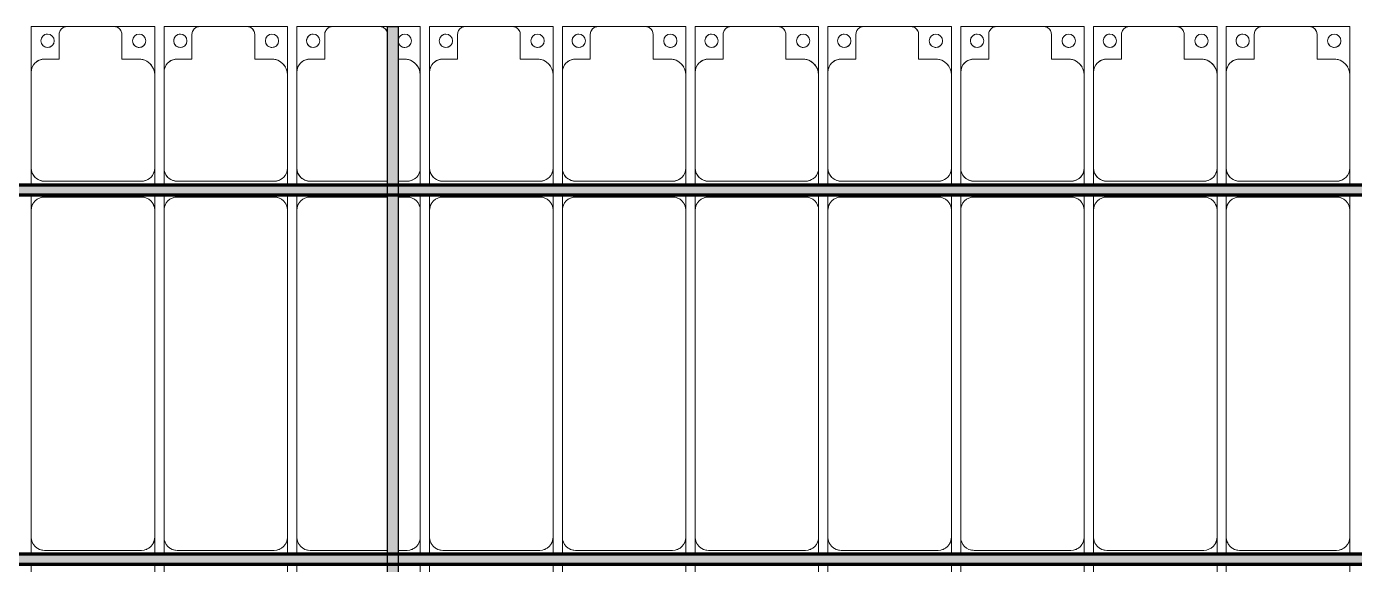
# Model space of a CAD drawing. Header units: millimetres. Extents: x -291190 to 146725, y 19759 to 185158.
# Drawn here: x -8923 to -3923, y 157191 to 159217 of the extents above; entities that cross this region are included whole.
import ezdxf

# ---------------------------------------------------------------- set-up
doc = ezdxf.new("R2010")
doc.units = ezdxf.units.MM
doc.layers.add('A-GENM', color=13, linetype='Continuous', lineweight=9)
doc.layers.add('S-BEAM', color=12, linetype='Continuous', lineweight=9)

# ---------------------------------------------------------------- blocks, each defined once
blk = doc.blocks.new('Dải phao đi lại kèm đỡ invester - DẢI PHAO ĐI LẠI-60252-KHUNG KẾT CẤU BÈ PIN 4')
at = {"layer": 'A-GENM', "color": 7}
for p, q in [((68758.4, 713.3), (68758.4, 769.7)), ((68758.4, 713.3), (68758.4, 769.7)), ((69223.4, 769.7), (69223.4, 713.3)), ((69223.4, 769.7), (69223.4, 713.3)), ((69258.4, 713.3), (69258.4, 769.7)), ((69258.4, 713.3), (69258.4, 769.7)), ((69723.4, 769.7), (69723.4, 713.3)), ((69723.4, 769.7), (69723.4, 713.3)), ((69758.4, 713.3), (69758.4, 769.7)), ((69758.4, 713.3), (69758.4, 769.7)), ((70223.4, 769.7), (70223.4, 713.3)), ((70223.4, 769.7), (70223.4, 713.3)), ((70258.4, 713.3), (70258.4, 769.7)), ((70258.4, 713.3), (70258.4, 769.7)), ((70723.4, 769.7), (70723.4, 713.3)), ((70723.4, 769.7), (70723.4, 713.3)), ((70758.4, 713.3), (70758.4, 769.7)), ((70758.4, 713.3), (70758.4, 769.7)), ((71223.4, 769.7), (71223.4, 713.3)), ((71223.4, 769.7), (71223.4, 713.3)), ((71258.4, 713.3), (71258.4, 769.7)), ((71258.4, 713.3), (71258.4, 769.7)), ((71723.4, 769.7), (71723.4, 713.3)), ((71723.4, 769.7), (71723.4, 713.3)), ((71758.4, 713.3), (71758.4, 769.7)), ((71758.4, 713.3), (71758.4, 769.7)), ((72223.4, 769.7), (72223.4, 713.3)), ((72223.4, 769.7), (72223.4, 713.3)), ((72258.4, 713.3), (72258.4, 769.7)), ((72258.4, 713.3), (72258.4, 769.7)), ((72723.4, 769.7), (72723.4, 713.3)), ((72723.4, 769.7), (72723.4, 713.3)), ((72758.4, 713.3), (72758.4, 769.7)), ((72758.4, 713.3), (72758.4, 769.7)), ((73223.4, 769.7), (73223.4, 713.3)), ((73223.4, 769.7), (73223.4, 713.3)), ((73258.4, 713.3), (73258.4, 769.7)), ((73258.4, 713.3), (73258.4, 769.7)), ((73723.4, 769.7), (73723.4, 713.3)), ((73723.4, 769.7), (73723.4, 713.3)), ((68758.4, 610.3), (68758.4, 673.3)), ((68758.4, 610.3), (68758.4, 673.3)), ((69173.4, 660.3), (68808.4, 660.3)), ((69223.4, 673.3), (69223.4, 610.3)), ((69223.4, 673.3), (69223.4, 610.3)), ((69258.4, 610.3), (69258.4, 673.3)), ((69258.4, 610.3), (69258.4, 673.3)), ((69673.4, 660.3), (69308.4, 660.3)), ((69723.4, 673.3), (69723.4, 610.3)), ((69723.4, 673.3), (69723.4, 610.3)), ((69758.4, 610.3), (69758.4, 673.3)), ((69758.4, 610.3), (69758.4, 673.3)), ((70173.4, 660.3), (69808.4, 660.3)), ((70223.4, 673.3), (70223.4, 610.3)), ((70223.4, 673.3), (70223.4, 610.3)), ((70258.4, 610.3), (70258.4, 673.3)), ((70258.4, 610.3), (70258.4, 673.3)), ((70673.4, 660.3), (70308.4, 660.3)), ((70723.4, 673.3), (70723.4, 610.3)), ((70723.4, 673.3), (70723.4, 610.3)), ((70758.4, 610.3), (70758.4, 673.3)), ((70758.4, 610.3), (70758.4, 673.3)), ((71173.4, 660.3), (70808.4, 660.3)), ((71223.4, 673.3), (71223.4, 610.3)), ((71223.4, 673.3), (71223.4, 610.3)), ((71258.4, 610.3), (71258.4, 673.3)), ((71258.4, 610.3), (71258.4, 673.3)), ((71673.4, 660.3), (71308.4, 660.3)), ((71723.4, 673.3), (71723.4, 610.3)), ((71723.4, 673.3), (71723.4, 610.3)), ((71758.4, 610.3), (71758.4, 673.3)), ((71758.4, 610.3), (71758.4, 673.3)), ((72173.4, 660.3), (71808.4, 660.3)), ((72223.4, 673.3), (72223.4, 610.3)), ((72223.4, 673.3), (72223.4, 610.3)), ((72258.4, 610.3), (72258.4, 673.3)), ((72258.4, 610.3), (72258.4, 673.3)), ((72341.4, 660.3), (72308.4, 660.3)), ((72673.4, 660.3), (72381.4, 660.3)), ((72723.4, 673.3), (72723.4, 610.3)), ((72723.4, 673.3), (72723.4, 610.3)), ((72758.4, 610.3), (72758.4, 673.3)), ((72758.4, 610.3), (72758.4, 673.3)), ((73173.4, 660.3), (72808.4, 660.3)), ((73223.4, 673.3), (73223.4, 610.3)), ((73223.4, 673.3), (73223.4, 610.3)), ((73258.4, 610.3), (73258.4, 673.3)), ((73258.4, 610.3), (73258.4, 673.3)), ((73673.4, 660.3), (73308.4, 660.3)), ((73723.4, 673.3), (73723.4, 610.3)), ((73723.4, 673.3), (73723.4, 610.3)), ((68758.4, 610.3), (68758.4, -620.3)), ((69223.4, -620.3), (69223.4, 610.3)), ((69258.4, 610.3), (69258.4, -620.3)), ((69723.4, -620.3), (69723.4, 610.3)), ((69758.4, 610.3), (69758.4, -620.3)), ((70223.4, -620.3), (70223.4, 610.3)), ((70258.4, 610.3), (70258.4, -620.3)), ((70723.4, -620.3), (70723.4, 610.3)), ((70758.4, 610.3), (70758.4, -620.3)), ((71223.4, -620.3), (71223.4, 610.3)), ((71258.4, 610.3), (71258.4, -620.3)), ((71723.4, -620.3), (71723.4, 610.3)), ((71758.4, 610.3), (71758.4, -620.3)), ((72223.4, -620.3), (72223.4, 610.3)), ((72258.4, 610.3), (72258.4, -620.3)), ((72723.4, -620.3), (72723.4, 610.3)), ((72758.4, 610.3), (72758.4, -620.3)), ((73223.4, -620.3), (73223.4, 610.3)), ((73258.4, 610.3), (73258.4, -620.3)), ((73723.4, -620.3), (73723.4, 610.3)), ((68758.4, -676.7), (68758.4, -620.3)), ((68758.4, -676.7), (68758.4, -620.3)), ((69223.4, -620.3), (69223.4, -676.7)), ((69223.4, -620.3), (69223.4, -676.7)), ((69258.4, -676.7), (69258.4, -620.3)), ((69258.4, -676.7), (69258.4, -620.3)), ((69723.4, -620.3), (69723.4, -676.7)), ((69723.4, -620.3), (69723.4, -676.7)), ((69758.4, -676.7), (69758.4, -620.3)), ((69758.4, -676.7), (69758.4, -620.3)), ((70223.4, -620.3), (70223.4, -676.7)), ((70223.4, -620.3), (70223.4, -676.7)), ((70258.4, -676.7), (70258.4, -620.3)), ((70258.4, -676.7), (70258.4, -620.3)), ((70723.4, -620.3), (70723.4, -676.7)), ((70723.4, -620.3), (70723.4, -676.7)), ((70758.4, -676.7), (70758.4, -620.3)), ((70758.4, -676.7), (70758.4, -620.3)), ((71223.4, -620.3), (71223.4, -676.7)), ((71223.4, -620.3), (71223.4, -676.7)), ((71258.4, -676.7), (71258.4, -620.3)), ((71258.4, -676.7), (71258.4, -620.3)), ((71723.4, -620.3), (71723.4, -676.7)), ((71723.4, -620.3), (71723.4, -676.7)), ((71758.4, -676.7), (71758.4, -620.3)), ((71758.4, -676.7), (71758.4, -620.3)), ((72223.4, -620.3), (72223.4, -676.7)), ((72223.4, -620.3), (72223.4, -676.7)), ((72258.4, -676.7), (72258.4, -620.3)), ((72258.4, -676.7), (72258.4, -620.3)), ((72723.4, -620.3), (72723.4, -676.7)), ((72723.4, -620.3), (72723.4, -676.7)), ((72758.4, -676.7), (72758.4, -620.3)), ((72758.4, -676.7), (72758.4, -620.3)), ((73223.4, -620.3), (73223.4, -676.7)), ((73223.4, -620.3), (73223.4, -676.7)), ((73258.4, -676.7), (73258.4, -620.3)), ((73258.4, -676.7), (73258.4, -620.3)), ((73723.4, -620.3), (73723.4, -676.7)), ((73723.4, -620.3), (73723.4, -676.7)), ((68808.4, -670.3), (69173.4, -670.3)), ((69308.4, -670.3), (69673.4, -670.3)), ((69808.4, -670.3), (70173.4, -670.3)), ((70308.4, -670.3), (70673.4, -670.3)), ((70808.4, -670.3), (71173.4, -670.3)), ((71308.4, -670.3), (71673.4, -670.3)), ((71808.4, -670.3), (72173.4, -670.3)), ((72308.4, -670.3), (72341.4, -670.3)), ((72381.4, -670.3), (72673.4, -670.3)), ((72808.4, -670.3), (73173.4, -670.3)), ((73308.4, -670.3), (73673.4, -670.3)), ((68758.4, -779.7), (68758.4, -716.7)), ((68758.4, -779.7), (68758.4, -716.7)), ((69173.4, -729.7), (68808.4, -729.7)), ((69223.4, -716.7), (69223.4, -779.7)), ((69223.4, -716.7), (69223.4, -779.7)), ((69258.4, -779.7), (69258.4, -716.7)), ((69258.4, -779.7), (69258.4, -716.7)), ((69673.4, -729.7), (69308.4, -729.7)), ((69723.4, -716.7), (69723.4, -779.7)), ((69723.4, -716.7), (69723.4, -779.7)), ((69758.4, -779.7), (69758.4, -716.7)), ((69758.4, -779.7), (69758.4, -716.7)), ((70173.4, -729.7), (69808.4, -729.7)), ((70223.4, -716.7), (70223.4, -779.7)), ((70223.4, -716.7), (70223.4, -779.7)), ((70258.4, -779.7), (70258.4, -716.7)), ((70258.4, -779.7), (70258.4, -716.7)), ((70673.4, -729.7), (70308.4, -729.7)), ((70723.4, -716.7), (70723.4, -779.7)), ((70723.4, -716.7), (70723.4, -779.7)), ((70758.4, -779.7), (70758.4, -716.7)), ((70758.4, -779.7), (70758.4, -716.7)), ((71173.4, -729.7), (70808.4, -729.7)), ((71223.4, -716.7), (71223.4, -779.7)), ((71223.4, -716.7), (71223.4, -779.7)), ((71258.4, -779.7), (71258.4, -716.7)), ((71258.4, -779.7), (71258.4, -716.7)), ((71673.4, -729.7), (71308.4, -729.7)), ((71723.4, -716.7), (71723.4, -779.7)), ((71723.4, -716.7), (71723.4, -779.7)), ((71758.4, -779.7), (71758.4, -716.7)), ((71758.4, -779.7), (71758.4, -716.7)), ((72173.4, -729.7), (71808.4, -729.7)), ((72223.4, -716.7), (72223.4, -779.7)), ((72223.4, -716.7), (72223.4, -779.7)), ((72258.4, -779.7), (72258.4, -716.7)), ((72258.4, -779.7), (72258.4, -716.7)), ((72341.4, -729.7), (72308.4, -729.7)), ((72673.4, -729.7), (72381.4, -729.7)), ((72723.4, -716.7), (72723.4, -779.7)), ((72723.4, -716.7), (72723.4, -779.7)), ((72758.4, -779.7), (72758.4, -716.7)), ((72758.4, -779.7), (72758.4, -716.7)), ((73173.4, -729.7), (72808.4, -729.7)), ((73223.4, -716.7), (73223.4, -779.7)), ((73223.4, -716.7), (73223.4, -779.7)), ((73258.4, -779.7), (73258.4, -716.7)), ((73258.4, -779.7), (73258.4, -716.7)), ((73673.4, -729.7), (73308.4, -729.7)), ((73723.4, -716.7), (73723.4, -779.7)), ((73723.4, -716.7), (73723.4, -779.7)), ((68758.4, -779.7), (68758.4, -1129.7)), ((69223.4, -1139.7), (69223.4, -779.7)), ((69258.4, -779.7), (69258.4, -1129.7)), ((69723.4, -1139.7), (69723.4, -779.7)), ((69758.4, -779.7), (69758.4, -1129.7)), ((70223.4, -1139.7), (70223.4, -779.7)), ((70258.4, -779.7), (70258.4, -1129.7)), ((70723.4, -1139.7), (70723.4, -779.7)), ((70758.4, -779.7), (70758.4, -1129.7)), ((71223.4, -1139.7), (71223.4, -779.7)), ((71258.4, -779.7), (71258.4, -1129.7)), ((71723.4, -1139.7), (71723.4, -779.7)), ((71758.4, -779.7), (71758.4, -1129.7)), ((72223.4, -1139.7), (72223.4, -779.7)), ((72258.4, -779.7), (72258.4, -1129.7)), ((72723.4, -1139.7), (72723.4, -779.7)), ((72758.4, -779.7), (72758.4, -1129.7)), ((73223.4, -1139.7), (73223.4, -779.7)), ((73258.4, -779.7), (73258.4, -1129.7)), ((73723.4, -1139.7), (73723.4, -779.7)), ((68758.4, -1312.2), (68758.4, -1129.7)), ((68758.4, -1129.7), (68758.4, -1312.2)), ((69223.4, -1139.7), (69223.4, -1312.2)), ((69223.4, -1312.2), (69223.4, -1139.7)), ((69258.4, -1312.2), (69258.4, -1129.7)), ((69258.4, -1129.7), (69258.4, -1312.2)), ((69723.4, -1139.7), (69723.4, -1312.2)), ((69723.4, -1312.2), (69723.4, -1139.7)), ((69758.4, -1312.2), (69758.4, -1129.7)), ((69758.4, -1129.7), (69758.4, -1312.2)), ((70223.4, -1139.7), (70223.4, -1312.2)), ((70223.4, -1312.2), (70223.4, -1139.7)), ((70258.4, -1312.2), (70258.4, -1129.7)), ((70258.4, -1129.7), (70258.4, -1312.2)), ((70723.4, -1139.7), (70723.4, -1312.2)), ((70723.4, -1312.2), (70723.4, -1139.7)), ((70758.4, -1312.2), (70758.4, -1129.7)), ((70758.4, -1129.7), (70758.4, -1312.2)), ((71223.4, -1139.7), (71223.4, -1312.2)), ((71223.4, -1312.2), (71223.4, -1139.7)), ((71258.4, -1312.2), (71258.4, -1129.7)), ((71258.4, -1129.7), (71258.4, -1312.2)), ((71723.4, -1139.7), (71723.4, -1312.2)), ((71723.4, -1312.2), (71723.4, -1139.7)), ((71758.4, -1312.2), (71758.4, -1129.7)), ((71758.4, -1129.7), (71758.4, -1312.2)), ((72223.4, -1139.7), (72223.4, -1312.2)), ((72223.4, -1312.2), (72223.4, -1139.7)), ((72258.4, -1312.2), (72258.4, -1129.7)), ((72258.4, -1129.7), (72258.4, -1312.2)), ((72723.4, -1139.7), (72723.4, -1312.2)), ((72723.4, -1312.2), (72723.4, -1139.7)), ((72758.4, -1312.2), (72758.4, -1129.7)), ((72758.4, -1129.7), (72758.4, -1312.2)), ((73223.4, -1139.7), (73223.4, -1312.2)), ((73223.4, -1312.2), (73223.4, -1139.7)), ((73258.4, -1312.2), (73258.4, -1129.7)), ((73258.4, -1129.7), (73258.4, -1312.2)), ((73723.4, -1139.7), (73723.4, -1312.2)), ((73723.4, -1312.2), (73723.4, -1139.7)), ((68818.4, -1189.7), (68881.8, -1189.7)), ((68881.8, -1189.7), (68881.8, -1282.2)), ((69118.2, -1282.2), (69118.2, -1189.7)), ((69118.2, -1189.7), (69173.4, -1189.7)), ((69318.4, -1189.7), (69381.8, -1189.7)), ((69381.8, -1189.7), (69381.8, -1282.2)), ((69618.2, -1282.2), (69618.2, -1189.7)), ((69618.2, -1189.7), (69673.4, -1189.7)), ((69818.4, -1189.7), (69881.8, -1189.7)), ((69881.8, -1189.7), (69881.8, -1282.2)), ((70118.2, -1282.2), (70118.2, -1189.7)), ((70118.2, -1189.7), (70173.4, -1189.7)), ((70318.4, -1189.7), (70381.8, -1189.7)), ((70381.8, -1189.7), (70381.8, -1282.2)), ((70618.2, -1282.2), (70618.2, -1189.7)), ((70618.2, -1189.7), (70673.4, -1189.7)), ((70818.4, -1189.7), (70881.8, -1189.7)), ((70881.8, -1189.7), (70881.8, -1282.2)), ((71118.2, -1282.2), (71118.2, -1189.7)), ((71118.2, -1189.7), (71173.4, -1189.7)), ((71318.4, -1189.7), (71381.8, -1189.7)), ((71381.8, -1189.7), (71381.8, -1282.2)), ((71618.2, -1282.2), (71618.2, -1189.7)), ((71618.2, -1189.7), (71673.4, -1189.7)), ((71818.4, -1189.7), (71881.8, -1189.7)), ((71881.8, -1189.7), (71881.8, -1282.2)), ((72118.2, -1282.2), (72118.2, -1189.7)), ((72118.2, -1189.7), (72173.4, -1189.7)), ((72318.4, -1189.7), (72341.4, -1189.7)), ((72381.8, -1189.7), (72381.8, -1282.2)), ((72618.2, -1282.2), (72618.2, -1189.7)), ((72618.2, -1189.7), (72673.4, -1189.7)), ((72818.4, -1189.7), (72881.8, -1189.7)), ((72881.8, -1189.7), (72881.8, -1282.2)), ((73118.2, -1282.2), (73118.2, -1189.7)), ((73118.2, -1189.7), (73173.4, -1189.7)), ((73318.4, -1189.7), (73381.8, -1189.7)), ((73381.8, -1189.7), (73381.8, -1282.2)), ((73618.2, -1282.2), (73618.2, -1189.7)), ((73618.2, -1189.7), (73673.4, -1189.7)), ((68911.8, -1312.2), (68758.4, -1312.2)), ((68758.4, -1312.2), (68911.8, -1312.2)), ((68911.8, -1312.2), (69088.2, -1312.2)), ((69223.4, -1312.2), (69088.2, -1312.2)), ((69088.2, -1312.2), (69223.4, -1312.2)), ((69411.8, -1312.2), (69258.4, -1312.2)), ((69258.4, -1312.2), (69411.8, -1312.2)), ((69411.8, -1312.2), (69588.2, -1312.2)), ((69723.4, -1312.2), (69588.2, -1312.2)), ((69588.2, -1312.2), (69723.4, -1312.2)), ((69911.8, -1312.2), (69758.4, -1312.2)), ((69758.4, -1312.2), (69911.8, -1312.2)), ((69911.8, -1312.2), (70088.2, -1312.2)), ((70223.4, -1312.2), (70088.2, -1312.2)), ((70088.2, -1312.2), (70223.4, -1312.2)), ((70411.8, -1312.2), (70258.4, -1312.2)), ((70258.4, -1312.2), (70411.8, -1312.2)), ((70411.8, -1312.2), (70588.2, -1312.2)), ((70723.4, -1312.2), (70588.2, -1312.2)), ((70588.2, -1312.2), (70723.4, -1312.2)), ((70911.8, -1312.2), (70758.4, -1312.2)), ((70758.4, -1312.2), (70911.8, -1312.2)), ((70911.8, -1312.2), (71088.2, -1312.2)), ((71223.4, -1312.2), (71088.2, -1312.2)), ((71088.2, -1312.2), (71223.4, -1312.2)), ((71411.8, -1312.2), (71258.4, -1312.2)), ((71258.4, -1312.2), (71411.8, -1312.2)), ((71411.8, -1312.2), (71588.2, -1312.2)), ((71723.4, -1312.2), (71588.2, -1312.2)), ((71588.2, -1312.2), (71723.4, -1312.2)), ((71911.8, -1312.2), (71758.4, -1312.2)), ((71758.4, -1312.2), (71911.8, -1312.2)), ((71911.8, -1312.2), (72088.2, -1312.2)), ((72223.4, -1312.2), (72088.2, -1312.2)), ((72088.2, -1312.2), (72223.4, -1312.2)), ((72341.4, -1312.2), (72258.4, -1312.2)), ((72258.4, -1312.2), (72341.4, -1312.2)), ((72411.8, -1312.2), (72381.4, -1312.2)), ((72381.4, -1312.2), (72411.8, -1312.2)), ((72411.8, -1312.2), (72588.2, -1312.2)), ((72723.4, -1312.2), (72588.2, -1312.2)), ((72588.2, -1312.2), (72723.4, -1312.2)), ((72911.8, -1312.2), (72758.4, -1312.2)), ((72758.4, -1312.2), (72911.8, -1312.2)), ((72911.8, -1312.2), (73088.2, -1312.2)), ((73223.4, -1312.2), (73088.2, -1312.2)), ((73088.2, -1312.2), (73223.4, -1312.2)), ((73411.8, -1312.2), (73258.4, -1312.2)), ((73258.4, -1312.2), (73411.8, -1312.2)), ((73411.8, -1312.2), (73588.2, -1312.2)), ((73723.4, -1312.2), (73588.2, -1312.2)), ((73588.2, -1312.2), (73723.4, -1312.2))]:
    blk.add_line(p, q, dxfattribs=at)
for centre, radius, start, end in [((68808.4, 610.3), 50, 90, 180), ((68808.4, 610.3), 50, 105, 120), ((69173.4, 610.3), 50, 360, 90), ((69173.4, 610.3), 50, 60, 90), ((69308.4, 610.3), 50, 90, 180), ((69673.4, 610.3), 50, 360, 90), ((69673.4, 610.3), 50, 60, 90), ((69808.4, 610.3), 50, 90, 180), ((69808.4, 610.3), 50, 105, 120), ((70173.4, 610.3), 50, 360, 90), ((70173.4, 610.3), 50, 75, 90), ((70308.4, 610.3), 50, 90, 180), ((70308.4, 610.3), 50, 105, 120), ((70673.4, 610.3), 50, 360, 90), ((70673.4, 610.3), 50, 60, 90), ((70808.4, 610.3), 50, 90, 180), ((70808.4, 610.3), 50, 105, 120), ((71173.4, 610.3), 50, 360, 90), ((71173.4, 610.3), 50, 60, 90), ((71308.4, 610.3), 50, 90, 180), ((71308.4, 610.3), 50, 105, 120), ((71673.4, 610.3), 50, 360, 90), ((71673.4, 610.3), 50, 60, 90), ((71808.4, 610.3), 50, 90, 180), ((71808.4, 610.3), 50, 105, 120), ((72173.4, 610.3), 50, 360, 90), ((72173.4, 610.3), 50, 60, 90), ((72308.4, 610.3), 50, 90, 180), ((72308.4, 610.3), 50, 105, 120), ((72673.4, 610.3), 50, 360, 90), ((72673.4, 610.3), 50, 60, 90), ((72808.4, 610.3), 50, 90, 180), ((72808.4, 610.3), 50, 105, 120), ((73173.4, 610.3), 50, 360, 90), ((73173.4, 610.3), 50, 60, 90), ((73308.4, 610.3), 50, 90, 180), ((73308.4, 610.3), 50, 105, 120), ((73673.4, 610.3), 50, 360, 90), ((73673.4, 610.3), 50, 60, 90), ((68808.4, 610.3), 50, 150, 180), ((69173.4, 610.3), 50, 15, 30), ((69308.4, 610.3), 50, 150, 180), ((69673.4, 610.3), 50, 15, 30), ((69808.4, 610.3), 50, 150, 180), ((70173.4, 610.3), 50, 15, 30), ((70308.4, 610.3), 50, 150, 180), ((70673.4, 610.3), 50, 15, 30), ((70808.4, 610.3), 50, 150, 180), ((71173.4, 610.3), 50, 15, 30), ((71308.4, 610.3), 50, 150, 180), ((71673.4, 610.3), 50, 15, 30), ((71808.4, 610.3), 50, 150, 180), ((72173.4, 610.3), 50, 15, 30), ((72308.4, 610.3), 50, 150, 180), ((72673.4, 610.3), 50, 15, 30), ((72808.4, 610.3), 50, 150, 180), ((73173.4, 610.3), 50, 15, 30), ((73308.4, 610.3), 50, 150, 180), ((73673.4, 610.3), 50, 15, 30), ((68808.4, -620.3), 50, 180, 270), ((68808.4, -620.3), 50, 195, 210), ((69173.4, -620.3), 50, 270, 0), ((69173.4, -620.3), 50, 330, 0), ((69308.4, -620.3), 50, 180, 270), ((69308.4, -620.3), 50, 195, 210), ((69673.4, -620.3), 50, 270, 0), ((69673.4, -620.3), 50, 330, 0), ((69808.4, -620.3), 50, 180, 270), ((69808.4, -620.3), 50, 195, 210), ((70173.4, -620.3), 50, 270, 0), ((70173.4, -620.3), 50, 330, 0), ((70308.4, -620.3), 50, 180, 270), ((70308.4, -620.3), 50, 195, 210), ((70673.4, -620.3), 50, 270, 0), ((70673.4, -620.3), 50, 330, 0), ((70808.4, -620.3), 50, 180, 270), ((70808.4, -620.3), 50, 195, 210), ((71173.4, -620.3), 50, 270, 0), ((71173.4, -620.3), 50, 330, 0), ((71308.4, -620.3), 50, 180, 270), ((71308.4, -620.3), 50, 195, 210), ((71673.4, -620.3), 50, 270, 0), ((71673.4, -620.3), 50, 330, 0), ((71808.4, -620.3), 50, 180, 270), ((71808.4, -620.3), 50, 195, 210), ((72173.4, -620.3), 50, 270, 0), ((72173.4, -620.3), 50, 330, 0), ((72308.4, -620.3), 50, 180, 270), ((72308.4, -620.3), 50, 195, 210), ((72673.4, -620.3), 50, 270, 0), ((72673.4, -620.3), 50, 330, 0), ((72808.4, -620.3), 50, 180, 270), ((72808.4, -620.3), 50, 195, 210), ((73173.4, -620.3), 50, 270, 0), ((73173.4, -620.3), 50, 330, 0), ((73308.4, -620.3), 50, 180, 270), ((73308.4, -620.3), 50, 195, 210), ((73673.4, -620.3), 50, 270, 0), ((73673.4, -620.3), 50, 330, 0), ((68808.4, -620.3), 50, 240, 270), ((69173.4, -620.3), 50, 270, 300), ((69308.4, -620.3), 50, 255, 270), ((69673.4, -620.3), 50, 270, 300), ((69808.4, -620.3), 50, 240, 270), ((70173.4, -620.3), 50, 270, 285), ((70308.4, -620.3), 50, 240, 270), ((70673.4, -620.3), 50, 270, 300), ((70808.4, -620.3), 50, 240, 270), ((71173.4, -620.3), 50, 270, 300), ((71308.4, -620.3), 50, 240, 270), ((71673.4, -620.3), 50, 270, 300), ((71808.4, -620.3), 50, 240, 270), ((72173.4, -620.3), 50, 270, 300), ((72308.4, -620.3), 50, 240, 270), ((72673.4, -620.3), 50, 270, 300), ((72808.4, -620.3), 50, 240, 270), ((73173.4, -620.3), 50, 270, 300), ((73308.4, -620.3), 50, 240, 270), ((73673.4, -620.3), 50, 270, 300), ((68808.4, -779.7), 50, 90, 180), ((68808.4, -779.7), 50, 90, 165), ((69173.4, -779.7), 50, 360, 90), ((69173.4, -779.7), 50, 15, 90), ((69308.4, -779.7), 50, 90, 180), ((69308.4, -779.7), 50, 90, 165), ((69673.4, -779.7), 50, 360, 90), ((69673.4, -779.7), 50, 15, 90), ((69808.4, -779.7), 50, 90, 180), ((69808.4, -779.7), 50, 90, 165), ((70173.4, -779.7), 50, 360, 90), ((70173.4, -779.7), 50, 15, 90), ((70308.4, -779.7), 50, 90, 180), ((70308.4, -779.7), 50, 90, 165), ((70673.4, -779.7), 50, 360, 90), ((70673.4, -779.7), 50, 15, 90), ((70808.4, -779.7), 50, 90, 180), ((70808.4, -779.7), 50, 90, 165), ((71173.4, -779.7), 50, 360, 90), ((71173.4, -779.7), 50, 15, 90), ((71308.4, -779.7), 50, 90, 180), ((71308.4, -779.7), 50, 90, 165), ((71673.4, -779.7), 50, 360, 90), ((71673.4, -779.7), 50, 15, 90), ((71808.4, -779.7), 50, 90, 180), ((71808.4, -779.7), 50, 90, 165), ((72173.4, -779.7), 50, 360, 90), ((72173.4, -779.7), 50, 15, 90), ((72308.4, -779.7), 50, 90, 180), ((72308.4, -779.7), 50, 90, 165), ((72673.4, -779.7), 50, 360, 90), ((72673.4, -779.7), 50, 15, 90), ((72808.4, -779.7), 50, 90, 180), ((72808.4, -779.7), 50, 90, 165), ((73173.4, -779.7), 50, 360, 90), ((73173.4, -779.7), 50, 15, 90), ((73308.4, -779.7), 50, 90, 180), ((73308.4, -779.7), 50, 90, 165), ((73673.4, -779.7), 50, 360, 90), ((73673.4, -779.7), 50, 15, 90), ((68818.4, -1129.7), 60, 180, 270), ((69173.4, -1139.7), 50, 270, 360), ((69318.4, -1129.7), 60, 180, 270), ((69673.4, -1139.7), 50, 270, 360), ((69818.4, -1129.7), 60, 180, 270), ((70173.4, -1139.7), 50, 270, 360), ((70318.4, -1129.7), 60, 180, 270), ((70673.4, -1139.7), 50, 270, 360), ((70818.4, -1129.7), 60, 180, 270), ((71173.4, -1139.7), 50, 270, 360), ((71318.4, -1129.7), 60, 180, 270), ((71673.4, -1139.7), 50, 270, 360), ((71818.4, -1129.7), 60, 180, 270), ((72173.4, -1139.7), 50, 270, 360), ((72318.4, -1129.7), 60, 180, 270), ((72673.4, -1139.7), 50, 270, 360), ((72818.4, -1129.7), 60, 180, 270), ((73173.4, -1139.7), 50, 270, 360), ((73318.4, -1129.7), 60, 180, 270), ((73673.4, -1139.7), 50, 270, 360), ((68818.4, -1129.7), 60, 210, 270), ((69173.4, -1139.7), 50, 270, 345), ((69173.4, -1139.7), 50, 300, 315), ((69173.4, -1139.7), 50, 300, 315), ((69318.4, -1129.7), 60, 210, 270), ((69673.4, -1139.7), 50, 270, 345), ((69673.4, -1139.7), 50, 300, 315), ((69673.4, -1139.7), 50, 300, 315), ((69818.4, -1129.7), 60, 210, 270), ((70173.4, -1139.7), 50, 270, 345), ((70173.4, -1139.7), 50, 300, 315), ((70173.4, -1139.7), 50, 300, 315), ((70318.4, -1129.7), 60, 210, 270), ((70673.4, -1139.7), 50, 270, 345), ((70673.4, -1139.7), 50, 300, 315), ((70673.4, -1139.7), 50, 300, 315), ((70818.4, -1129.7), 60, 210, 270), ((71173.4, -1139.7), 50, 270, 345), ((71173.4, -1139.7), 50, 300, 315), ((71173.4, -1139.7), 50, 300, 315), ((71318.4, -1129.7), 60, 210, 270), ((71673.4, -1139.7), 50, 270, 345), ((71673.4, -1139.7), 50, 300, 315), ((71673.4, -1139.7), 50, 300, 315), ((71818.4, -1129.7), 60, 210, 270), ((72173.4, -1139.7), 50, 270, 345), ((72173.4, -1139.7), 50, 300, 315), ((72173.4, -1139.7), 50, 300, 315), ((72318.4, -1129.7), 60, 210, 270), ((72673.4, -1139.7), 50, 270, 345), ((72673.4, -1139.7), 50, 300, 315), ((72673.4, -1139.7), 50, 300, 315), ((72818.4, -1129.7), 60, 210, 270), ((73173.4, -1139.7), 50, 270, 345), ((73173.4, -1139.7), 50, 300, 315), ((73173.4, -1139.7), 50, 300, 315), ((73318.4, -1129.7), 60, 210, 270), ((73673.4, -1139.7), 50, 270, 345), ((73673.4, -1139.7), 50, 300, 315), ((73673.4, -1139.7), 50, 300, 315), ((68816.8, -1258.6), 25, 90, 270), ((68816.8, -1258.6), 25, 90, 165), ((68816.8, -1258.6), 25, 270, 90), ((68816.8, -1258.6), 25, 75, 90), ((68816.8, -1258.6), 25, 15, 60), ((69161.8, -1258.6), 25, 90, 270), ((69161.8, -1258.6), 25, 90, 165), ((69161.8, -1258.6), 25, 270, 90), ((69161.8, -1258.6), 25, 15, 90), ((69316.8, -1258.6), 25, 90, 270), ((69316.8, -1258.6), 25, 90, 165), ((69316.8, -1258.6), 25, 270, 90), ((69316.8, -1258.6), 25, 75, 90), ((69316.8, -1258.6), 25, 15, 60), ((69661.8, -1258.6), 25, 90, 270), ((69661.8, -1258.6), 25, 90, 165), ((69661.8, -1258.6), 25, 270, 90), ((69661.8, -1258.6), 25, 15, 90), ((69816.8, -1258.6), 25, 90, 270), ((69816.8, -1258.6), 25, 90, 165), ((69816.8, -1258.6), 25, 270, 90), ((69816.8, -1258.6), 25, 75, 90), ((69816.8, -1258.6), 25, 15, 60), ((70161.8, -1258.6), 25, 90, 270), ((70161.8, -1258.6), 25, 90, 165), ((70161.8, -1258.6), 25, 270, 90), ((70161.8, -1258.6), 25, 15, 90), ((70316.8, -1258.6), 25, 90, 270), ((70316.8, -1258.6), 25, 90, 165), ((70316.8, -1258.6), 25, 270, 90), ((70316.8, -1258.6), 25, 75, 90), ((70316.8, -1258.6), 25, 15, 60), ((70661.8, -1258.6), 25, 90, 270), ((70661.8, -1258.6), 25, 90, 165), ((70661.8, -1258.6), 25, 270, 90), ((70661.8, -1258.6), 25, 15, 90), ((70816.8, -1258.6), 25, 90, 270), ((70816.8, -1258.6), 25, 90, 165), ((70816.8, -1258.6), 25, 270, 90), ((70816.8, -1258.6), 25, 75, 90), ((70816.8, -1258.6), 25, 15, 60), ((71161.8, -1258.6), 25, 90, 270), ((71161.8, -1258.6), 25, 90, 165), ((71161.8, -1258.6), 25, 270, 90), ((71161.8, -1258.6), 25, 15, 90), ((71316.8, -1258.6), 25, 90, 270), ((71316.8, -1258.6), 25, 90, 165), ((71316.8, -1258.6), 25, 270, 90), ((71316.8, -1258.6), 25, 75, 90), ((71316.8, -1258.6), 25, 15, 60), ((71661.8, -1258.6), 25, 90, 270), ((71661.8, -1258.6), 25, 90, 165), ((71661.8, -1258.6), 25, 270, 90), ((71661.8, -1258.6), 25, 15, 90), ((71816.8, -1258.6), 25, 90, 270), ((71816.8, -1258.6), 25, 90, 165), ((71816.8, -1258.6), 25, 270, 90), ((71816.8, -1258.6), 25, 75, 90), ((71816.8, -1258.6), 25, 15, 60), ((72161.8, -1258.6), 25, 90, 270), ((72161.8, -1258.6), 25, 90, 165), ((72161.8, -1258.6), 25, 270, 90), ((72161.8, -1258.6), 25, 15, 90), ((72316.8, -1258.6), 25, 90, 270), ((72316.8, -1258.6), 25, 90, 165), ((72316.8, -1258.6), 25, 15, 90), ((72316.8, -1258.6), 25, 75, 90), ((72316.8, -1258.6), 25, 15, 60), ((72661.8, -1258.6), 25, 90, 270), ((72661.8, -1258.6), 25, 90, 165), ((72661.8, -1258.6), 25, 270, 90), ((72661.8, -1258.6), 25, 15, 90), ((72816.8, -1258.6), 25, 90, 270), ((72816.8, -1258.6), 25, 90, 165), ((72816.8, -1258.6), 25, 270, 90), ((72816.8, -1258.6), 25, 75, 90), ((72816.8, -1258.6), 25, 15, 60), ((73161.8, -1258.6), 25, 90, 270), ((73161.8, -1258.6), 25, 90, 165), ((73161.8, -1258.6), 25, 270, 90), ((73161.8, -1258.6), 25, 15, 90), ((73316.8, -1258.6), 25, 90, 270), ((73316.8, -1258.6), 25, 90, 165), ((73316.8, -1258.6), 25, 270, 90), ((73316.8, -1258.6), 25, 75, 90), ((73316.8, -1258.6), 25, 15, 60), ((73661.8, -1258.6), 25, 90, 270), ((73661.8, -1258.6), 25, 90, 165), ((73661.8, -1258.6), 25, 270, 90), ((73661.8, -1258.6), 25, 15, 90), ((68816.8, -1258.6), 25, 180, 270), ((68816.8, -1258.6), 25, 270, 360), ((68911.8, -1282.2), 30, 180, 270), ((68911.8, -1282.2), 30, 195, 225), ((68911.8, -1282.2), 30, 195, 255), ((68911.8, -1282.2), 30, 195, 225), ((69088.2, -1282.2), 30, 270, 0), ((69088.2, -1282.2), 30, 285, 345), ((69088.2, -1282.2), 30, 330, 345), ((69088.2, -1282.2), 30, 330, 345), ((69161.8, -1258.6), 25, 180, 270), ((69161.8, -1258.6), 25, 270, 0), ((69316.8, -1258.6), 25, 180, 270), ((69316.8, -1258.6), 25, 270, 360), ((69411.8, -1282.2), 30, 180, 270), ((69411.8, -1282.2), 30, 195, 225), ((69411.8, -1282.2), 30, 195, 255), ((69411.8, -1282.2), 30, 195, 225), ((69588.2, -1282.2), 30, 270, 0), ((69588.2, -1282.2), 30, 285, 345), ((69588.2, -1282.2), 30, 330, 345), ((69588.2, -1282.2), 30, 330, 345), ((69661.8, -1258.6), 25, 180, 270), ((69661.8, -1258.6), 25, 270, 0), ((69816.8, -1258.6), 25, 180, 270), ((69816.8, -1258.6), 25, 270, 360), ((69911.8, -1282.2), 30, 180, 270), ((69911.8, -1282.2), 30, 195, 225), ((69911.8, -1282.2), 30, 195, 255), ((69911.8, -1282.2), 30, 195, 225), ((70088.2, -1282.2), 30, 270, 0), ((70088.2, -1282.2), 30, 285, 345), ((70088.2, -1282.2), 30, 330, 345), ((70088.2, -1282.2), 30, 330, 345), ((70161.8, -1258.6), 25, 180, 270), ((70161.8, -1258.6), 25, 270, 0), ((70316.8, -1258.6), 25, 180, 270), ((70316.8, -1258.6), 25, 270, 360), ((70411.8, -1282.2), 30, 180, 270), ((70411.8, -1282.2), 30, 195, 225), ((70411.8, -1282.2), 30, 195, 255), ((70411.8, -1282.2), 30, 195, 225), ((70588.2, -1282.2), 30, 270, 0), ((70588.2, -1282.2), 30, 285, 345), ((70588.2, -1282.2), 30, 330, 345), ((70588.2, -1282.2), 30, 330, 345), ((70661.8, -1258.6), 25, 180, 270), ((70661.8, -1258.6), 25, 270, 0), ((70816.8, -1258.6), 25, 180, 270), ((70816.8, -1258.6), 25, 270, 360), ((70911.8, -1282.2), 30, 180, 270), ((70911.8, -1282.2), 30, 195, 225), ((70911.8, -1282.2), 30, 195, 255), ((70911.8, -1282.2), 30, 195, 225), ((71088.2, -1282.2), 30, 270, 0), ((71088.2, -1282.2), 30, 285, 345), ((71088.2, -1282.2), 30, 330, 345), ((71088.2, -1282.2), 30, 330, 345), ((71161.8, -1258.6), 25, 180, 270), ((71161.8, -1258.6), 25, 270, 0), ((71316.8, -1258.6), 25, 180, 270), ((71316.8, -1258.6), 25, 270, 360), ((71411.8, -1282.2), 30, 180, 270), ((71411.8, -1282.2), 30, 195, 225), ((71411.8, -1282.2), 30, 195, 255), ((71411.8, -1282.2), 30, 195, 225), ((71588.2, -1282.2), 30, 270, 0), ((71588.2, -1282.2), 30, 285, 345), ((71588.2, -1282.2), 30, 330, 345), ((71588.2, -1282.2), 30, 330, 345), ((71661.8, -1258.6), 25, 180, 270), ((71661.8, -1258.6), 25, 270, 0), ((71816.8, -1258.6), 25, 180, 270), ((71816.8, -1258.6), 25, 270, 360), ((71911.8, -1282.2), 30, 180, 270), ((71911.8, -1282.2), 30, 195, 225), ((71911.8, -1282.2), 30, 195, 255), ((71911.8, -1282.2), 30, 195, 225), ((72088.2, -1282.2), 30, 270, 0), ((72088.2, -1282.2), 30, 285, 345), ((72088.2, -1282.2), 30, 330, 345), ((72088.2, -1282.2), 30, 330, 345), ((72161.8, -1258.6), 25, 180, 270), ((72161.8, -1258.6), 25, 270, 0), ((72316.8, -1258.6), 25, 180, 270), ((72316.8, -1258.6), 25, 270, 345), ((72316.8, -1258.6), 25, 270, 345), ((72411.8, -1282.2), 30, 180, 270), ((72411.8, -1282.2), 30, 195, 225), ((72411.8, -1282.2), 30, 195, 255), ((72411.8, -1282.2), 30, 195, 225), ((72588.2, -1282.2), 30, 270, 0), ((72588.2, -1282.2), 30, 285, 345), ((72588.2, -1282.2), 30, 330, 345), ((72588.2, -1282.2), 30, 330, 345), ((72661.8, -1258.6), 25, 180, 270), ((72661.8, -1258.6), 25, 270, 0), ((72816.8, -1258.6), 25, 180, 270), ((72816.8, -1258.6), 25, 270, 360), ((72911.8, -1282.2), 30, 180, 270), ((72911.8, -1282.2), 30, 195, 225), ((72911.8, -1282.2), 30, 195, 255), ((72911.8, -1282.2), 30, 195, 225), ((73088.2, -1282.2), 30, 270, 0), ((73088.2, -1282.2), 30, 285, 345), ((73088.2, -1282.2), 30, 330, 345), ((73088.2, -1282.2), 30, 330, 345), ((73161.8, -1258.6), 25, 180, 270), ((73161.8, -1258.6), 25, 270, 0), ((73316.8, -1258.6), 25, 180, 270), ((73316.8, -1258.6), 25, 270, 360), ((73411.8, -1282.2), 30, 180, 270), ((73411.8, -1282.2), 30, 195, 225), ((73411.8, -1282.2), 30, 195, 255), ((73411.8, -1282.2), 30, 195, 225), ((73588.2, -1282.2), 30, 270, 0), ((73588.2, -1282.2), 30, 285, 345), ((73588.2, -1282.2), 30, 330, 345), ((73588.2, -1282.2), 30, 330, 345), ((73661.8, -1258.6), 25, 180, 270), ((73661.8, -1258.6), 25, 270, 0), ((68911.8, -1282.2), 30, 240, 255), ((68911.8, -1282.2), 30, 240, 255), ((69088.2, -1282.2), 30, 285, 300), ((69088.2, -1282.2), 30, 285, 300), ((69411.8, -1282.2), 30, 240, 255), ((69411.8, -1282.2), 30, 240, 255), ((69588.2, -1282.2), 30, 285, 300), ((69588.2, -1282.2), 30, 285, 300), ((69911.8, -1282.2), 30, 240, 255), ((69911.8, -1282.2), 30, 240, 255), ((70088.2, -1282.2), 30, 285, 300), ((70088.2, -1282.2), 30, 285, 300), ((70411.8, -1282.2), 30, 240, 255), ((70411.8, -1282.2), 30, 240, 255), ((70588.2, -1282.2), 30, 285, 300), ((70588.2, -1282.2), 30, 285, 300), ((70911.8, -1282.2), 30, 240, 255), ((70911.8, -1282.2), 30, 240, 255), ((71088.2, -1282.2), 30, 285, 300), ((71088.2, -1282.2), 30, 285, 300), ((71411.8, -1282.2), 30, 240, 255), ((71411.8, -1282.2), 30, 240, 255), ((71588.2, -1282.2), 30, 285, 300), ((71588.2, -1282.2), 30, 285, 300), ((71911.8, -1282.2), 30, 240, 255), ((71911.8, -1282.2), 30, 240, 255), ((72088.2, -1282.2), 30, 285, 300), ((72088.2, -1282.2), 30, 285, 300), ((72411.8, -1282.2), 30, 240, 255), ((72411.8, -1282.2), 30, 240, 255), ((72588.2, -1282.2), 30, 285, 300), ((72588.2, -1282.2), 30, 285, 300), ((72911.8, -1282.2), 30, 240, 255), ((72911.8, -1282.2), 30, 240, 255), ((73088.2, -1282.2), 30, 285, 300), ((73088.2, -1282.2), 30, 285, 300), ((73411.8, -1282.2), 30, 240, 255), ((73411.8, -1282.2), 30, 240, 255), ((73588.2, -1282.2), 30, 285, 300), ((73588.2, -1282.2), 30, 285, 300)]:
    blk.add_arc(centre, radius, start, end, dxfattribs=at)
blk = doc.blocks.new('Dầm C52 - Dầm C52-74423-KHUNG KẾT CẤU BÈ PIN 4')
at = {"layer": 'S-BEAM', "lineweight": 140}
blk.add_hatch(color=1, dxfattribs=at).paths.add_polyline_path([(-153612.4, 20), (-153612.4, -20), (153612.4, -20), (153612.4, 20), (-152772.8, 20)])
at = {"layer": 'S-BEAM', "color": 1, "lineweight": 140}
for p, q in [((-153612.4, 20), (153612.4, 20)), ((153612.4, -20), (-153612.4, -20))]:
    blk.add_line(p, q, dxfattribs=at)
blk = doc.blocks.new('Dầm C52 - Hộp 40x60-62905-KHUNG KẾT CẤU BÈ PIN 4')
at = {"layer": 'S-BEAM', "lineweight": 25}
blk.add_hatch(color=4, dxfattribs=at).paths.add_polyline_path([(-37712.2, -20), (37712.2, -20), (37712.2, 20), (-37712.2, 20)])
at = {"layer": 'S-BEAM', "color": 4, "lineweight": 25}
for p, q in [((-37712.2, 20), (37712.2, 20)), ((37712.2, 20), (37712.2, -20)), ((37712.2, -20), (-37712.2, -20))]:
    blk.add_line(p, q, dxfattribs=at)
blk = doc.blocks.new('Dầm C52 - Dầm C52-V30-KHUNG KẾT CẤU BÈ PIN 4')
at = {"layer": 'S-BEAM', "lineweight": 140}
blk.add_hatch(color=1, dxfattribs=at).paths.add_polyline_path([(-153612.4, 20), (-153612.4, -20), (153612.4, -20), (153612.4, 20), (-152772.8, 20)])
at = {"layer": 'S-BEAM', "color": 1, "lineweight": 140}
for p, q in [((-153612.4, 20), (153612.4, 20)), ((153612.4, -20), (-153612.4, -20))]:
    blk.add_line(p, q, dxfattribs=at)

msp = doc.modelspace()

# ---------------------------------------------------------------- block references
at = {"layer": 'A-GENM', "color": 7, "rotation": 180}
msp.add_blockref('Dải phao đi lại kèm đỡ invester - DẢI PHAO ĐI LẠI-60252-KHUNG KẾT CẤU BÈ PIN 4', (64817.6, 157904.6), dxfattribs=at)
at = {"layer": 'S-BEAM', "color": 4, "lineweight": 25, "rotation": 89.99999999999977}
msp.add_blockref('Dầm C52 - Hộp 40x60-62905-KHUNG KẾT CẤU BÈ PIN 4', (-7543.8, 121504.6), dxfattribs=at)
at = {"layer": 'S-BEAM', "color": 1, "lineweight": 140, "rotation": 180}
for name, p in [('Dầm C52 - Dầm C52-V30-KHUNG KẾT CẤU BÈ PIN 4', (-88196.3, 158601.2)), ('Dầm C52 - Dầm C52-74423-KHUNG KẾT CẤU BÈ PIN 4', (-88196.3, 157211.2))]:
    msp.add_blockref(name, p, dxfattribs=at)

doc.saveas('drawing.dxf')
